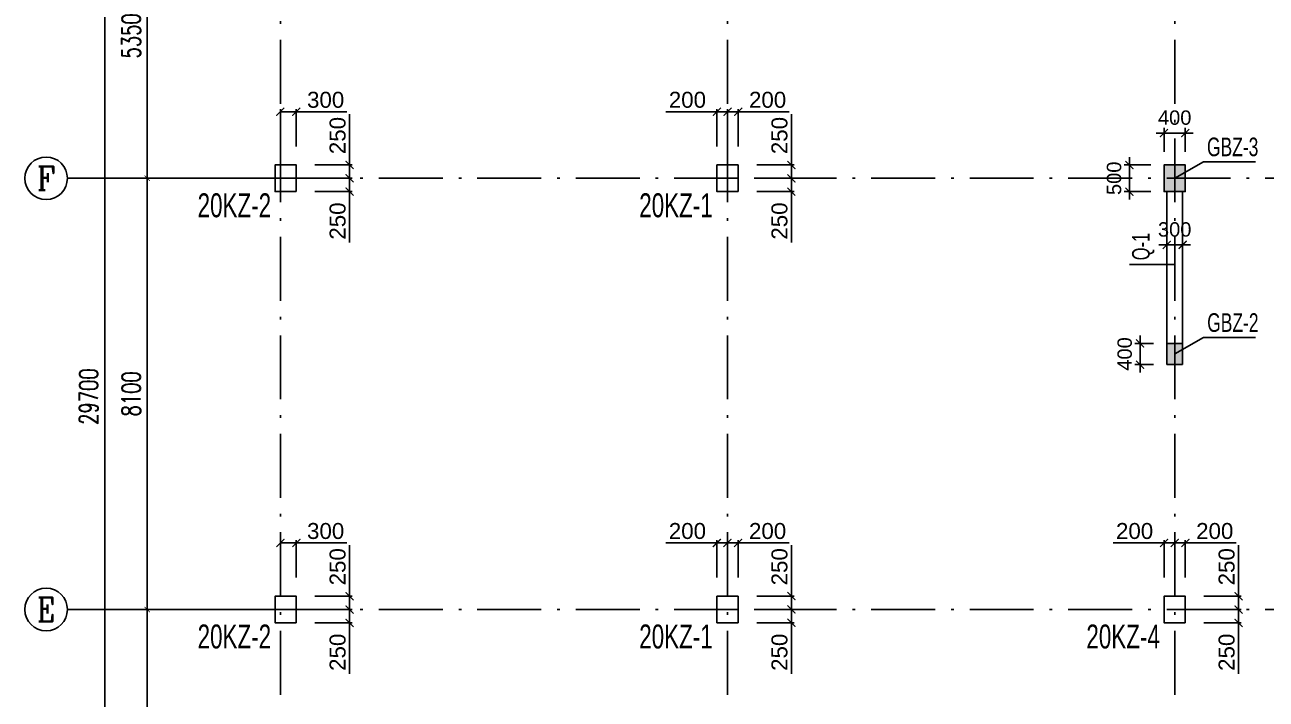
# Model space of a CAD drawing. Header units: millimetres. Extents: x -3831 to 465700, y 39900 to 106100.
# Drawn here: x 406800 to 430119, y 80766 to 93433 of the extents above; entities that cross this region are included whole.
import ezdxf
from ezdxf.enums import TextEntityAlignment as Align

# ---------------------------------------------------------------- set-up
doc = ezdxf.new("R2010")
doc.units = ezdxf.units.MM
doc.linetypes.add('线型2', pattern=[1850, 1200, -300, 50, -300])
for name, color, linetype in [('AXIS', 3, 'Continuous'), ('AXIS_TEXT', 7, 'Continuous'), ('BZ-name', 160, 'Continuous'), ('column_dim', 90, 'Continuous'), ('DOTE', 10, '线型2'), ('WALL-Beam', 80, 'Continuous'), ('wall_dim', 60, 'Continuous'), ('WALL_INFO', 130, 'Continuous')]:
    doc.layers.add(name, color=color, linetype=linetype)
for name, color, linetype, lineweight in [('S_Cl', 2, 'Continuous', 25), ('S_ColumFocus', 2, 'Continuous', 9), ('S_ConcWall', 3, 'Continuous', 25)]:
    doc.layers.add(name, color=color, linetype=linetype, lineweight=lineweight)
doc.styles.add('_TCH_AXIS', font='COMPLEX', dxfattribs={"bigfont": 'GBCBIG'})
doc.styles.add('_TCH_DIM_T3', font='SIMPLEX', dxfattribs={"width": 0.705882, "bigfont": 'GBCBIG'})
doc.styles.add('COMPLEX', font='COMPLEX')
doc.styles.get("Standard").update_dxf_attribs({"font": 'arial.ttf'})
doc.styles.add('xxxx', font='RIF.ttf')
doc.dimstyles.new('_TCH_ARCH&&100', dxfattribs={"dimtxt": 297.5, "dimasz": 100, "dimexe": 250, "dimexo": 300, "dimgap": 126.25, "dimtad": 1, "dimdec": 0, "dimzin": 0, "dimdsep": 46, "dimtxsty": '_TCH_DIM_T3', "dimblk": 'ARCHTICK', "dimcen": 0.09, "dimclrt": 7, "dimazin": 2, "dimtfac": 1, "dimtdec": 0, "dimtix": 1, "dimtmove": 2, "dimatfit": 3, "dimfxl": 100, "dimtolj": 1, "dimtzin": 0, "dimarcsym": 0})
doc.dimstyles.new('ISO-25', dxfattribs={"dimtxt": 2.5, "dimasz": 2.5, "dimexe": 1.25, "dimexo": 0.625, "dimtad": 1, "dimtxsty": 'Standard', "dimcen": 2.5, "dimadec": 0, "dimazin": 0, "dimtfac": 1, "dimtmove": 0, "dimatfit": 3, "dimfxl": 1, "dimarcsym": 0})

# ---------------------------------------------------------------- blocks, each defined once
blk = doc.blocks.new('_ArchTick')
at = {"color": 0, "linetype": 'ByBlock', "const_width": 0.15}
blk.add_lwpolyline([(-0.5, -0.5), (0.5, 0.5)], dxfattribs=at)
blk = doc.blocks.new('*D350')
at = {"layer": 'Defpoints', "color": 0, "transparency": 16777216}
for p in [(428600, 91400), (428200, 90800), (428600, 90800)]:
    blk.add_point(p, dxfattribs=at)
at = {"layer": 'wall_dim', "color": 0, "lineweight": -2, "transparency": 16777216}
for p, q in [((428200, 91050), (428200, 91499)), ((428600, 91050), (428600, 91499)), ((428200, 91400), (428050, 91400)), ((428200, 91400), (428600, 91400)), ((428600, 91400), (428750, 91400))]:
    blk.add_line(p, q, dxfattribs=at)
at = {"layer": 'wall_dim', "color": 0, "lineweight": -2, "transparency": 16777216, "xscale": 150, "yscale": 150, "zscale": 150}
blk.add_blockref('_ArchTick', (428200, 91400), dxfattribs=at)
at = {"layer": 'wall_dim', "color": 0, "lineweight": -2, "transparency": 16777216, "xscale": 150, "yscale": 150, "zscale": 150, "rotation": 180}
blk.add_blockref('_ArchTick', (428600, 91400), dxfattribs=at)
at = {"layer": 'wall_dim', "color": 7, "transparency": 16777216, "insert": (428400, 91688), "char_height": 270, "attachment_point": 5}
blk.add_mtext('400', dxfattribs=at)
blk = doc.blocks.new('*D351')
at = {"layer": 'Defpoints', "color": 0, "transparency": 16777216}
for p in [(427550, 90800), (428200, 90800), (428200, 90300)]:
    blk.add_point(p, dxfattribs=at)
at = {"layer": 'wall_dim', "color": 0, "lineweight": -2, "transparency": 16777216}
for p, q in [((427550, 90800), (427550, 90950)), ((427950, 90800), (427451, 90800)), ((427550, 90300), (427550, 90800)), ((427950, 90300), (427451, 90300)), ((427550, 90300), (427550, 90150))]:
    blk.add_line(p, q, dxfattribs=at)
at = {"layer": 'wall_dim', "color": 0, "lineweight": -2, "transparency": 16777216, "xscale": 150, "yscale": 150, "zscale": 150}
for p, rotation in [((427550, 90800), 270), ((427550, 90300), 90)]:
    blk.add_blockref('_ArchTick', p, dxfattribs=dict(at, rotation=rotation))
at = {"layer": 'wall_dim', "color": 7, "transparency": 16777216, "insert": (427262, 90550), "char_height": 270, "attachment_point": 5, "rotation": 90}
blk.add_mtext('500', dxfattribs=at)
blk = doc.blocks.new('*D352')
at = {"layer": 'Defpoints', "color": 0, "transparency": 16777216}
for p in [(428250, 89800), (428550, 89800), (428550, 89300)]:
    blk.add_point(p, dxfattribs=at)
at = {"layer": 'wall_dim', "color": 0, "lineweight": -2, "transparency": 16777216}
for p, q in [((428250, 89550), (428250, 89201)), ((428550, 89550), (428550, 89201)), ((428250, 89300), (428100, 89300)), ((428250, 89300), (428550, 89300)), ((428550, 89300), (428700, 89300))]:
    blk.add_line(p, q, dxfattribs=at)
at = {"layer": 'wall_dim', "color": 0, "lineweight": -2, "transparency": 16777216, "xscale": 150, "yscale": 150, "zscale": 150}
blk.add_blockref('_ArchTick', (428250, 89300), dxfattribs=at)
at = {"layer": 'wall_dim', "color": 0, "lineweight": -2, "transparency": 16777216, "xscale": 150, "yscale": 150, "zscale": 150, "rotation": 180}
blk.add_blockref('_ArchTick', (428550, 89300), dxfattribs=at)
at = {"layer": 'wall_dim', "color": 7, "transparency": 16777216, "insert": (428400, 89587.946794), "char_height": 270, "attachment_point": 5}
blk.add_mtext('300', dxfattribs=at)
blk = doc.blocks.new('*D353')
at = {"layer": 'Defpoints', "color": 0, "transparency": 16777216}
for p in [(428250, 87450), (427750, 87050), (428250, 87050)]:
    blk.add_point(p, dxfattribs=at)
at = {"layer": 'wall_dim', "color": 0, "lineweight": -2, "transparency": 16777216}
for p, q in [((428000, 87450), (427651, 87450)), ((427750, 87450), (427750, 87600)), ((427750, 87450), (427750, 87050)), ((428000, 87050), (427651, 87050)), ((427750, 87050), (427750, 86900))]:
    blk.add_line(p, q, dxfattribs=at)
at = {"layer": 'wall_dim', "color": 0, "lineweight": -2, "transparency": 16777216, "xscale": 150, "yscale": 150, "zscale": 150}
for p, rotation in [((427750, 87450), 270), ((427750, 87050), 90)]:
    blk.add_blockref('_ArchTick', p, dxfattribs=dict(at, rotation=rotation))
at = {"layer": 'wall_dim', "color": 7, "transparency": 16777216, "insert": (427462, 87250), "char_height": 270, "attachment_point": 5, "rotation": 90}
blk.add_mtext('400', dxfattribs=at)
blk = doc.blocks.new('*D492')
at = {"layer": 'AXIS', "color": 0, "lineweight": -2, "transparency": 16777216}
for p, q in [((411300, 82450), (408850, 82450)), ((409100, 77000), (409100, 82450)), ((411300, 77000), (408850, 77000))]:
    blk.add_line(p, q, dxfattribs=at)
at = {"layer": 'Defpoints', "color": 0, "transparency": 16777216}
for p in [(409100, 82450), (411600, 82450), (411600, 77000)]:
    blk.add_point(p, dxfattribs=at)
at = {"layer": 'AXIS', "color": 0, "lineweight": -2, "transparency": 16777216, "xscale": 100, "yscale": 100, "zscale": 100}
for p, rotation in [((409100, 82450), 90), ((409100, 77000), 270)]:
    blk.add_blockref('_ArchTick', p, dxfattribs=dict(at, rotation=rotation))
at = {"layer": 'AXIS', "color": 7, "transparency": 16777216, "insert": (408798.75, 79725), "char_height": 350, "attachment_point": 5, "rotation": 90, "style": '_TCH_DIM_T3'}
blk.add_mtext('\\A1;5450', dxfattribs=at)
blk = doc.blocks.new('*D493')
at = {"layer": 'AXIS', "color": 0, "lineweight": -2, "transparency": 16777216}
for p, q in [((411300, 90550), (408850, 90550)), ((409100, 82450), (409100, 90550)), ((411300, 82450), (408850, 82450))]:
    blk.add_line(p, q, dxfattribs=at)
at = {"layer": 'Defpoints', "color": 0, "transparency": 16777216}
for p in [(409100, 90550), (411600, 90550), (411600, 82450)]:
    blk.add_point(p, dxfattribs=at)
at = {"layer": 'AXIS', "color": 0, "lineweight": -2, "transparency": 16777216, "xscale": 100, "yscale": 100, "zscale": 100}
for p, rotation in [((409100, 90550), 90), ((409100, 82450), 270)]:
    blk.add_blockref('_ArchTick', p, dxfattribs=dict(at, rotation=rotation))
at = {"layer": 'AXIS', "color": 7, "transparency": 16777216, "insert": (408798.75, 86500), "char_height": 350, "attachment_point": 5, "rotation": 90, "style": '_TCH_DIM_T3'}
blk.add_mtext('\\A1;8100', dxfattribs=at)
blk = doc.blocks.new('*D494')
at = {"layer": 'AXIS', "color": 0, "lineweight": -2, "transparency": 16777216}
for p, q in [((411300, 95900.24988), (408850, 95900.24988)), ((409100, 90550), (409100, 95900.24988)), ((411300, 90550), (408850, 90550))]:
    blk.add_line(p, q, dxfattribs=at)
at = {"layer": 'Defpoints', "color": 0, "transparency": 16777216}
for p in [(409100, 95900.24988), (411600, 95900.24988), (411600, 90550)]:
    blk.add_point(p, dxfattribs=at)
at = {"layer": 'AXIS', "color": 0, "lineweight": -2, "transparency": 16777216, "xscale": 100, "yscale": 100, "zscale": 100}
for p, rotation in [((409100, 95900.24988), 90), ((409100, 90550), 270)]:
    blk.add_blockref('_ArchTick', p, dxfattribs=dict(at, rotation=rotation))
at = {"layer": 'AXIS', "color": 7, "transparency": 16777216, "insert": (408798.75, 93225.12494), "char_height": 350, "attachment_point": 5, "rotation": 90, "style": '_TCH_DIM_T3'}
blk.add_mtext('\\A1;5350', dxfattribs=at)
blk = doc.blocks.new('*D485')
at = {"layer": 'AXIS', "color": 0, "lineweight": -2, "transparency": 16777216}
for p, q in [((411300, 101300), (408050, 101300)), ((408300, 71600), (408300, 101300)), ((411300, 71600), (408050, 71600))]:
    blk.add_line(p, q, dxfattribs=at)
at = {"layer": 'Defpoints', "color": 0, "transparency": 16777216}
for p in [(408300, 101300), (411600, 101300), (411600, 71600)]:
    blk.add_point(p, dxfattribs=at)
at = {"layer": 'AXIS', "color": 0, "lineweight": -2, "transparency": 16777216, "xscale": 100, "yscale": 100, "zscale": 100}
for p, rotation in [((408300, 101300), 90), ((408300, 71600), 270)]:
    blk.add_blockref('_ArchTick', p, dxfattribs=dict(at, rotation=rotation))
at = {"layer": 'AXIS', "color": 7, "transparency": 16777216, "insert": (407999, 86450), "char_height": 350, "attachment_point": 5, "rotation": 90, "style": '_TCH_DIM_T3'}
blk.add_mtext('\\A1;29700', dxfattribs=at)
blk = doc.blocks.new('_AXISO')
blk.add_circle((0, 0), 0.5)
at = {"layer": 'AXIS_TEXT', "style": 'COMPLEX', "width": 1.041667}
blk.add_attdef('A', text='', height=0.56, dxfattribs=at).set_placement((-0.25, -0.28), (0.25, -0.28), align=Align.FIT)
blk = doc.blocks.new('*D2252')
at = {"layer": 'column_dim', "color": 0, "lineweight": -2, "transparency": 16777216}
for p, q in [((428950, 82450), (429650, 82450)), ((429600, 82450), (429600, 82200)), ((428950, 82200), (429650, 82200)), ((429600, 82200), (429600, 81243))]:
    blk.add_line(p, q, dxfattribs=at)
at = {"layer": 'Defpoints', "color": 0, "transparency": 16777216}
for p in [(428600, 82450), (429600, 82450), (428600, 82200)]:
    blk.add_point(p, dxfattribs=at)
at = {"layer": 'column_dim', "color": 0, "lineweight": -2, "transparency": 16777216, "xscale": 150, "yscale": 150, "zscale": 150}
for p, rotation in [((429600, 82450), 90), ((429600, 82200), 270)]:
    blk.add_blockref('_ArchTick', p, dxfattribs=dict(at, rotation=rotation))
at = {"layer": 'column_dim', "color": 7, "transparency": 16777216, "insert": (429377, 81647), "char_height": 300, "attachment_point": 5, "rotation": 90}
blk.add_mtext('250', dxfattribs=at)
blk = doc.blocks.new('*D2253')
at = {"layer": 'column_dim', "color": 0, "lineweight": -2, "transparency": 16777216}
for p, q in [((429600, 82700), (429600, 83657)), ((428950, 82700), (429650, 82700)), ((429600, 82450), (429600, 82700)), ((428950, 82450), (429650, 82450))]:
    blk.add_line(p, q, dxfattribs=at)
at = {"layer": 'Defpoints', "color": 0, "transparency": 16777216}
for p in [(428600, 82700), (428600, 82450), (429600, 82450)]:
    blk.add_point(p, dxfattribs=at)
at = {"layer": 'column_dim', "color": 0, "lineweight": -2, "transparency": 16777216, "xscale": 150, "yscale": 150, "zscale": 150}
for p, rotation in [((429600, 82700), 90), ((429600, 82450), 270)]:
    blk.add_blockref('_ArchTick', p, dxfattribs=dict(at, rotation=rotation))
at = {"layer": 'column_dim', "color": 7, "transparency": 16777216, "insert": (429377, 83253), "char_height": 300, "attachment_point": 5, "rotation": 90}
blk.add_mtext('250', dxfattribs=at)
blk = doc.blocks.new('*D2254')
at = {"layer": 'column_dim', "color": 0, "lineweight": -2, "transparency": 16777216}
for p, q in [((428400, 83050), (428400, 83750)), ((428600, 83050), (428600, 83750)), ((428400, 83700), (428600, 83700)), ((428600, 83700), (429557, 83700))]:
    blk.add_line(p, q, dxfattribs=at)
at = {"layer": 'Defpoints', "color": 0, "transparency": 16777216}
for p in [(428400, 83700), (428400, 82700), (428600, 82700)]:
    blk.add_point(p, dxfattribs=at)
at = {"layer": 'column_dim', "color": 0, "lineweight": -2, "transparency": 16777216, "xscale": 150, "yscale": 150, "zscale": 150, "rotation": 180}
blk.add_blockref('_ArchTick', (428400, 83700), dxfattribs=at)
at = {"layer": 'column_dim', "color": 0, "lineweight": -2, "transparency": 16777216, "xscale": 150, "yscale": 150, "zscale": 150}
blk.add_blockref('_ArchTick', (428600, 83700), dxfattribs=at)
at = {"layer": 'column_dim', "color": 7, "transparency": 16777216, "insert": (429153, 83923), "char_height": 300, "attachment_point": 5}
blk.add_mtext('200', dxfattribs=at)
blk = doc.blocks.new('*D2255')
at = {"layer": 'column_dim', "color": 0, "lineweight": -2, "transparency": 16777216}
for p, q in [((428200, 83050), (428200, 83750)), ((428400, 83050), (428400, 83750)), ((428200, 83700), (427243, 83700)), ((428400, 83700), (428200, 83700))]:
    blk.add_line(p, q, dxfattribs=at)
at = {"layer": 'Defpoints', "color": 0, "transparency": 16777216}
for p in [(428400, 83700), (428200, 82700), (428400, 82700)]:
    blk.add_point(p, dxfattribs=at)
at = {"layer": 'column_dim', "color": 0, "lineweight": -2, "transparency": 16777216, "xscale": 150, "yscale": 150, "zscale": 150, "rotation": 180}
blk.add_blockref('_ArchTick', (428200, 83700), dxfattribs=at)
at = {"layer": 'column_dim', "color": 0, "lineweight": -2, "transparency": 16777216, "xscale": 150, "yscale": 150, "zscale": 150}
blk.add_blockref('_ArchTick', (428400, 83700), dxfattribs=at)
at = {"layer": 'column_dim', "color": 7, "transparency": 16777216, "insert": (427647, 83923), "char_height": 300, "attachment_point": 5}
blk.add_mtext('200', dxfattribs=at)
blk = doc.blocks.new('*D2272')
at = {"layer": 'column_dim', "color": 0, "lineweight": -2, "transparency": 16777216}
for p, q in [((420550, 90550), (421250, 90550)), ((421200, 90550), (421200, 90300)), ((420550, 90300), (421250, 90300)), ((421200, 90300), (421200, 89343))]:
    blk.add_line(p, q, dxfattribs=at)
at = {"layer": 'Defpoints', "color": 0, "transparency": 16777216}
for p in [(420200, 90550), (421200, 90550), (420200, 90300)]:
    blk.add_point(p, dxfattribs=at)
at = {"layer": 'column_dim', "color": 0, "lineweight": -2, "transparency": 16777216, "xscale": 150, "yscale": 150, "zscale": 150}
for p, rotation in [((421200, 90550), 90), ((421200, 90300), 270)]:
    blk.add_blockref('_ArchTick', p, dxfattribs=dict(at, rotation=rotation))
at = {"layer": 'column_dim', "color": 7, "transparency": 16777216, "insert": (420977, 89747), "char_height": 300, "attachment_point": 5, "rotation": 90}
blk.add_mtext('250', dxfattribs=at)
blk = doc.blocks.new('*D2273')
at = {"layer": 'column_dim', "color": 0, "lineweight": -2, "transparency": 16777216}
for p, q in [((421200, 90800), (421200, 91757)), ((420550, 90800), (421250, 90800)), ((421200, 90550), (421200, 90800)), ((420550, 90550), (421250, 90550))]:
    blk.add_line(p, q, dxfattribs=at)
at = {"layer": 'Defpoints', "color": 0, "transparency": 16777216}
for p in [(420200, 90800), (420200, 90550), (421200, 90550)]:
    blk.add_point(p, dxfattribs=at)
at = {"layer": 'column_dim', "color": 0, "lineweight": -2, "transparency": 16777216, "xscale": 150, "yscale": 150, "zscale": 150}
for p, rotation in [((421200, 90800), 90), ((421200, 90550), 270)]:
    blk.add_blockref('_ArchTick', p, dxfattribs=dict(at, rotation=rotation))
at = {"layer": 'column_dim', "color": 7, "transparency": 16777216, "insert": (420977, 91353), "char_height": 300, "attachment_point": 5, "rotation": 90}
blk.add_mtext('250', dxfattribs=at)
blk = doc.blocks.new('*D2274')
at = {"layer": 'column_dim', "color": 0, "lineweight": -2, "transparency": 16777216}
for p, q in [((420000, 91150), (420000, 91850)), ((420000, 91800), (420200, 91800)), ((420200, 91150), (420200, 91850)), ((420200, 91800), (421157, 91800))]:
    blk.add_line(p, q, dxfattribs=at)
at = {"layer": 'Defpoints', "color": 0, "transparency": 16777216}
for p in [(420000, 91800), (420000, 90800), (420200, 90800)]:
    blk.add_point(p, dxfattribs=at)
at = {"layer": 'column_dim', "color": 0, "lineweight": -2, "transparency": 16777216, "xscale": 150, "yscale": 150, "zscale": 150, "rotation": 180}
blk.add_blockref('_ArchTick', (420000, 91800), dxfattribs=at)
at = {"layer": 'column_dim', "color": 0, "lineweight": -2, "transparency": 16777216, "xscale": 150, "yscale": 150, "zscale": 150}
blk.add_blockref('_ArchTick', (420200, 91800), dxfattribs=at)
at = {"layer": 'column_dim', "color": 7, "transparency": 16777216, "insert": (420753, 92023), "char_height": 300, "attachment_point": 5}
blk.add_mtext('200', dxfattribs=at)
blk = doc.blocks.new('*D2275')
at = {"layer": 'column_dim', "color": 0, "lineweight": -2, "transparency": 16777216}
for p, q in [((419800, 91800), (418843, 91800)), ((419800, 91150), (419800, 91850)), ((420000, 91800), (419800, 91800)), ((420000, 91150), (420000, 91850))]:
    blk.add_line(p, q, dxfattribs=at)
at = {"layer": 'Defpoints', "color": 0, "transparency": 16777216}
for p in [(420000, 91800), (419800, 90800), (420000, 90800)]:
    blk.add_point(p, dxfattribs=at)
at = {"layer": 'column_dim', "color": 0, "lineweight": -2, "transparency": 16777216, "xscale": 150, "yscale": 150, "zscale": 150, "rotation": 180}
blk.add_blockref('_ArchTick', (419800, 91800), dxfattribs=at)
at = {"layer": 'column_dim', "color": 0, "lineweight": -2, "transparency": 16777216, "xscale": 150, "yscale": 150, "zscale": 150}
blk.add_blockref('_ArchTick', (420000, 91800), dxfattribs=at)
at = {"layer": 'column_dim', "color": 7, "transparency": 16777216, "insert": (419247, 92023), "char_height": 300, "attachment_point": 5}
blk.add_mtext('200', dxfattribs=at)
blk = doc.blocks.new('*D2276')
at = {"layer": 'column_dim', "color": 0, "lineweight": -2, "transparency": 16777216}
for p, q in [((420550, 82450), (421250, 82450)), ((421200, 82450), (421200, 82200)), ((420550, 82200), (421250, 82200)), ((421200, 82200), (421200, 81243))]:
    blk.add_line(p, q, dxfattribs=at)
at = {"layer": 'Defpoints', "color": 0, "transparency": 16777216}
for p in [(420200, 82450), (421200, 82450), (420200, 82200)]:
    blk.add_point(p, dxfattribs=at)
at = {"layer": 'column_dim', "color": 0, "lineweight": -2, "transparency": 16777216, "xscale": 150, "yscale": 150, "zscale": 150}
for p, rotation in [((421200, 82450), 90), ((421200, 82200), 270)]:
    blk.add_blockref('_ArchTick', p, dxfattribs=dict(at, rotation=rotation))
at = {"layer": 'column_dim', "color": 7, "transparency": 16777216, "insert": (420977, 81647), "char_height": 300, "attachment_point": 5, "rotation": 90}
blk.add_mtext('250', dxfattribs=at)
blk = doc.blocks.new('*D2277')
at = {"layer": 'column_dim', "color": 0, "lineweight": -2, "transparency": 16777216}
for p, q in [((421200, 82700), (421200, 83657)), ((420550, 82700), (421250, 82700)), ((421200, 82450), (421200, 82700)), ((420550, 82450), (421250, 82450))]:
    blk.add_line(p, q, dxfattribs=at)
at = {"layer": 'Defpoints', "color": 0, "transparency": 16777216}
for p in [(420200, 82700), (420200, 82450), (421200, 82450)]:
    blk.add_point(p, dxfattribs=at)
at = {"layer": 'column_dim', "color": 0, "lineweight": -2, "transparency": 16777216, "xscale": 150, "yscale": 150, "zscale": 150}
for p, rotation in [((421200, 82700), 90), ((421200, 82450), 270)]:
    blk.add_blockref('_ArchTick', p, dxfattribs=dict(at, rotation=rotation))
at = {"layer": 'column_dim', "color": 7, "transparency": 16777216, "insert": (420977, 83253), "char_height": 300, "attachment_point": 5, "rotation": 90}
blk.add_mtext('250', dxfattribs=at)
blk = doc.blocks.new('*D2278')
at = {"layer": 'column_dim', "color": 0, "lineweight": -2, "transparency": 16777216}
for p, q in [((420000, 83050), (420000, 83750)), ((420200, 83050), (420200, 83750)), ((420000, 83700), (420200, 83700)), ((420200, 83700), (421157, 83700))]:
    blk.add_line(p, q, dxfattribs=at)
at = {"layer": 'Defpoints', "color": 0, "transparency": 16777216}
for p in [(420000, 83700), (420000, 82700), (420200, 82700)]:
    blk.add_point(p, dxfattribs=at)
at = {"layer": 'column_dim', "color": 0, "lineweight": -2, "transparency": 16777216, "xscale": 150, "yscale": 150, "zscale": 150, "rotation": 180}
blk.add_blockref('_ArchTick', (420000, 83700), dxfattribs=at)
at = {"layer": 'column_dim', "color": 0, "lineweight": -2, "transparency": 16777216, "xscale": 150, "yscale": 150, "zscale": 150}
blk.add_blockref('_ArchTick', (420200, 83700), dxfattribs=at)
at = {"layer": 'column_dim', "color": 7, "transparency": 16777216, "insert": (420753, 83923), "char_height": 300, "attachment_point": 5}
blk.add_mtext('200', dxfattribs=at)
blk = doc.blocks.new('*D2279')
at = {"layer": 'column_dim', "color": 0, "lineweight": -2, "transparency": 16777216}
for p, q in [((419800, 83050), (419800, 83750)), ((420000, 83050), (420000, 83750)), ((419800, 83700), (418843, 83700)), ((420000, 83700), (419800, 83700))]:
    blk.add_line(p, q, dxfattribs=at)
at = {"layer": 'Defpoints', "color": 0, "transparency": 16777216}
for p in [(420000, 83700), (419800, 82700), (420000, 82700)]:
    blk.add_point(p, dxfattribs=at)
at = {"layer": 'column_dim', "color": 0, "lineweight": -2, "transparency": 16777216, "xscale": 150, "yscale": 150, "zscale": 150, "rotation": 180}
blk.add_blockref('_ArchTick', (419800, 83700), dxfattribs=at)
at = {"layer": 'column_dim', "color": 0, "lineweight": -2, "transparency": 16777216, "xscale": 150, "yscale": 150, "zscale": 150}
blk.add_blockref('_ArchTick', (420000, 83700), dxfattribs=at)
at = {"layer": 'column_dim', "color": 7, "transparency": 16777216, "insert": (419247, 83923), "char_height": 300, "attachment_point": 5}
blk.add_mtext('200', dxfattribs=at)
blk = doc.blocks.new('*D2291')
at = {"layer": 'column_dim', "color": 0, "lineweight": -2, "transparency": 16777216}
for p, q in [((412250, 90550), (412950, 90550)), ((412900, 90550), (412900, 90300)), ((412250, 90300), (412950, 90300)), ((412900, 90300), (412900, 89343))]:
    blk.add_line(p, q, dxfattribs=at)
at = {"layer": 'Defpoints', "color": 0, "transparency": 16777216}
for p in [(411900, 90550), (412900, 90550), (411900, 90300)]:
    blk.add_point(p, dxfattribs=at)
at = {"layer": 'column_dim', "color": 0, "lineweight": -2, "transparency": 16777216, "xscale": 150, "yscale": 150, "zscale": 150}
for p, rotation in [((412900, 90550), 90), ((412900, 90300), 270)]:
    blk.add_blockref('_ArchTick', p, dxfattribs=dict(at, rotation=rotation))
at = {"layer": 'column_dim', "color": 7, "transparency": 16777216, "insert": (412677, 89747), "char_height": 300, "attachment_point": 5, "rotation": 90}
blk.add_mtext('250', dxfattribs=at)
blk = doc.blocks.new('*D2292')
at = {"layer": 'column_dim', "color": 0, "lineweight": -2, "transparency": 16777216}
for p, q in [((412900, 90800), (412900, 91757)), ((412250, 90800), (412950, 90800)), ((412900, 90550), (412900, 90800)), ((412250, 90550), (412950, 90550))]:
    blk.add_line(p, q, dxfattribs=at)
at = {"layer": 'Defpoints', "color": 0, "transparency": 16777216}
for p in [(411900, 90800), (411900, 90550), (412900, 90550)]:
    blk.add_point(p, dxfattribs=at)
at = {"layer": 'column_dim', "color": 0, "lineweight": -2, "transparency": 16777216, "xscale": 150, "yscale": 150, "zscale": 150}
for p, rotation in [((412900, 90800), 90), ((412900, 90550), 270)]:
    blk.add_blockref('_ArchTick', p, dxfattribs=dict(at, rotation=rotation))
at = {"layer": 'column_dim', "color": 7, "transparency": 16777216, "insert": (412677, 91353), "char_height": 300, "attachment_point": 5, "rotation": 90}
blk.add_mtext('250', dxfattribs=at)
blk = doc.blocks.new('*D2293')
at = {"layer": 'column_dim', "color": 0, "lineweight": -2, "transparency": 16777216}
for p, q in [((411600, 91150), (411600, 91850)), ((411600, 91800), (411900, 91800)), ((411900, 91150), (411900, 91850)), ((411900, 91800), (412852, 91800))]:
    blk.add_line(p, q, dxfattribs=at)
at = {"layer": 'Defpoints', "color": 0, "transparency": 16777216}
for p in [(411600, 91800), (411600, 90800), (411900, 90800)]:
    blk.add_point(p, dxfattribs=at)
at = {"layer": 'column_dim', "color": 0, "lineweight": -2, "transparency": 16777216, "xscale": 150, "yscale": 150, "zscale": 150, "rotation": 180}
blk.add_blockref('_ArchTick', (411600, 91800), dxfattribs=at)
at = {"layer": 'column_dim', "color": 0, "lineweight": -2, "transparency": 16777216, "xscale": 150, "yscale": 150, "zscale": 150}
blk.add_blockref('_ArchTick', (411900, 91800), dxfattribs=at)
at = {"layer": 'column_dim', "color": 7, "transparency": 16777216, "insert": (412451, 92023), "char_height": 300, "attachment_point": 5}
blk.add_mtext('300', dxfattribs=at)
blk = doc.blocks.new('*D2294')
at = {"layer": 'column_dim', "color": 0, "lineweight": -2, "transparency": 16777216}
for p, q in [((412250, 82450), (412950, 82450)), ((412900, 82450), (412900, 82200)), ((412250, 82200), (412950, 82200)), ((412900, 82200), (412900, 81243))]:
    blk.add_line(p, q, dxfattribs=at)
at = {"layer": 'Defpoints', "color": 0, "transparency": 16777216}
for p in [(411900, 82450), (412900, 82450), (411900, 82200)]:
    blk.add_point(p, dxfattribs=at)
at = {"layer": 'column_dim', "color": 0, "lineweight": -2, "transparency": 16777216, "xscale": 150, "yscale": 150, "zscale": 150}
for p, rotation in [((412900, 82450), 90), ((412900, 82200), 270)]:
    blk.add_blockref('_ArchTick', p, dxfattribs=dict(at, rotation=rotation))
at = {"layer": 'column_dim', "color": 7, "transparency": 16777216, "insert": (412677, 81647), "char_height": 300, "attachment_point": 5, "rotation": 90}
blk.add_mtext('250', dxfattribs=at)
blk = doc.blocks.new('*D2295')
at = {"layer": 'column_dim', "color": 0, "lineweight": -2, "transparency": 16777216}
for p, q in [((412900, 82700), (412900, 83657)), ((412250, 82700), (412950, 82700)), ((412900, 82450), (412900, 82700)), ((412250, 82450), (412950, 82450))]:
    blk.add_line(p, q, dxfattribs=at)
at = {"layer": 'Defpoints', "color": 0, "transparency": 16777216}
for p in [(411900, 82700), (411900, 82450), (412900, 82450)]:
    blk.add_point(p, dxfattribs=at)
at = {"layer": 'column_dim', "color": 0, "lineweight": -2, "transparency": 16777216, "xscale": 150, "yscale": 150, "zscale": 150}
for p, rotation in [((412900, 82700), 90), ((412900, 82450), 270)]:
    blk.add_blockref('_ArchTick', p, dxfattribs=dict(at, rotation=rotation))
at = {"layer": 'column_dim', "color": 7, "transparency": 16777216, "insert": (412677, 83253), "char_height": 300, "attachment_point": 5, "rotation": 90}
blk.add_mtext('250', dxfattribs=at)
blk = doc.blocks.new('*D2296')
at = {"layer": 'column_dim', "color": 0, "lineweight": -2, "transparency": 16777216}
for p, q in [((411600, 83050), (411600, 83750)), ((411900, 83050), (411900, 83750)), ((411600, 83700), (411900, 83700)), ((411900, 83700), (412852, 83700))]:
    blk.add_line(p, q, dxfattribs=at)
at = {"layer": 'Defpoints', "color": 0, "transparency": 16777216}
for p in [(411600, 83700), (411600, 82700), (411900, 82700)]:
    blk.add_point(p, dxfattribs=at)
at = {"layer": 'column_dim', "color": 0, "lineweight": -2, "transparency": 16777216, "xscale": 150, "yscale": 150, "zscale": 150, "rotation": 180}
blk.add_blockref('_ArchTick', (411600, 83700), dxfattribs=at)
at = {"layer": 'column_dim', "color": 0, "lineweight": -2, "transparency": 16777216, "xscale": 150, "yscale": 150, "zscale": 150}
blk.add_blockref('_ArchTick', (411900, 83700), dxfattribs=at)
at = {"layer": 'column_dim', "color": 7, "transparency": 16777216, "insert": (412451, 83923), "char_height": 300, "attachment_point": 5}
blk.add_mtext('300', dxfattribs=at)

msp = doc.modelspace()

# ---------------------------------------------------------------- hatches: boundary and pattern name
at = {"layer": 'WALL-Beam', "true_color": 0x636466}
h = msp.add_hatch(color=251, dxfattribs=at)
h.dxf.hatch_style = 1
h.paths.add_polyline_path([(428250, 90300), (428600, 90300), (428600, 90800), (428200, 90800), (428200, 90300)])
h = msp.add_hatch(color=251, dxfattribs=at)
h.dxf.hatch_style = 1
h.paths.add_polyline_path([(428550, 87450), (428250, 87450), (428250, 87050), (428550, 87050)])

# ---------------------------------------------------------------- linework, layer by layer
at = {"layer": 'AXIS'}
for p, q in [((411600, 90550), (407600, 90550)), ((411600, 82450), (407600, 82450))]:
    msp.add_line(p, q, dxfattribs=at)
at = {"layer": 'BZ-name'}
for points in [[(428400, 90550), (428941.26562, 90862.5), (429916.26562, 90862.5)], [(428400, 87250), (428941.26562, 87562.5), (429916.26562, 87562.5)]]:
    msp.add_lwpolyline(points, dxfattribs=at)
at = {"layer": 'DOTE'}
for p, q in [((411600, 71600), (411600, 101300)), ((420000, 71600), (420000, 101300)), ((428400, 71600), (428400, 101300)), ((411600, 90550), (431400, 90550)), ((411600, 82450), (460900, 82450))]:
    msp.add_line(p, q, dxfattribs=at)
at = {"layer": 'S_Cl'}
for points in [[(411900, 90300), (411900, 90800), (411500, 90800), (411500, 90300)], [(420200, 90300), (420200, 90800), (419800, 90800), (419800, 90300)], [(411900, 82200), (411900, 82700), (411500, 82700), (411500, 82200)], [(420200, 82200), (420200, 82700), (419800, 82700), (419800, 82200)], [(428600, 82200), (428600, 82700), (428200, 82700), (428200, 82200)]]:
    msp.add_lwpolyline(points, close=True, dxfattribs=at)
at = {"layer": 'S_ConcWall'}
for p, q in [((428250, 90300), (428250, 87050)), ((428550, 87050), (428550, 90300)), ((428250, 87450), (428550, 87450)), ((428250, 87050), (428550, 87050))]:
    msp.add_line(p, q, dxfattribs=at)
msp.add_lwpolyline([(428250, 90300), (428600, 90300), (428600, 90800), (428200, 90800), (428200, 90300), (428250, 90300)], dxfattribs=at)
at = {"layer": 'WALL_INFO'}
msp.add_line((428400, 88930), (427550, 88930), dxfattribs=at)

# ---------------------------------------------------------------- block references
at = {"layer": 'AXIS'}
ref = msp.add_blockref('_AXISO', (407200, 90550), dxfattribs=dict(at, xscale=800, yscale=800, zscale=800))
ref.add_attrib('A', 'F', dxfattribs={"layer": 'AXIS_TEXT', "height": 445.44176, "style": '_TCH_AXIS'}).set_placement((407030.3079, 90327.27912), (407369.6921, 90327.27912), align=Align.FIT)
ref = msp.add_blockref('_AXISO', (407200, 82450), dxfattribs=dict(at, xscale=800, yscale=800, zscale=800))
ref.add_attrib('A', 'E', dxfattribs={"layer": 'AXIS_TEXT', "height": 445.44176, "style": '_TCH_AXIS'}).set_placement((407030.3079, 82227.27912), (407369.6921, 82227.27912), align=Align.FIT)

# ---------------------------------------------------------------- texts
at = {"layer": 'BZ-name', "char_height": 350, "attachment_point": 5, "style": 'xxxx'}
for s, insert, width in [('{\\W0.7;GBZ-3}', (429489.14062, 91137.5), 854.25), ('{\\W0.7;GBZ-2}', (429493.32812, 87837.5), 845.875)]:
    msp.add_mtext(s, dxfattribs=dict(at, insert=insert, width=width))
at = {"layer": 'S_ColumFocus', "char_height": 450, "attachment_point": 5, "style": 'xxxx'}
for s, insert, width in [('\\W0.7000;20KZ-2', (410736.00203, 90040.03878), 1013.375), ('{\\W0.7;20KZ-1}', (419031.81453, 90040.03878), 1005), ('\\W0.7000;20KZ-2', (410736.00203, 81940.03878), 1013.375), ('{\\W0.7;20KZ-1}', (419031.81453, 81940.03878), 1005), ('{\\W0.7;20KZ-4}', (427431.81453, 81940.03878), 1005)]:
    msp.add_mtext(s, dxfattribs=dict(at, insert=insert, width=width))
at = {"layer": 'WALL_INFO', "insert": (427600, 89010), "char_height": 330, "width": 206.3338065, "attachment_point": 1, "rotation": 89.999998465, "style": 'xxxx'}
msp.add_mtext('\\W0.7000;Q-1', dxfattribs=at)

# ---------------------------------------------------------------- dimensions: what is measured, and where the dimension line sits
at = {"layer": 'AXIS'}
for p1, p2, distance, picture, middle in [((411600, 71600), (411600, 101300.30933), 3300, '*D485', (407998.75, 86450.15466)), ((411600, 90550), (411600, 95900.24988), 2500, '*D494', (408798.75, 93225.12494)), ((411600, 82450), (411600, 90550), 2500, '*D493', (408798.75, 86500)), ((411600, 77000), (411600, 82450), 2500, '*D492', (408798.75, 79725))]:
    dim = msp.add_aligned_dim(p1=p1, p2=p2, distance=distance, dimstyle='_TCH_ARCH&&100', override={"dimtxt": 350}, dxfattribs=at)
    dim.commit()
    dim.dimension.update_dxf_attribs({"geometry": picture, "text_midpoint": middle})
at = {"layer": 'column_dim'}
for p1, p2, distance, picture, middle in [((411900, 90800), (411600, 90800), -1000, '*D2293', (412450.79809, 92023.27422)), ((419800, 90800), (420000, 90800), 1000, '*D2275', (419246.54161, 92023.1719)), ((420200, 90800), (420000, 90800), -1000, '*D2274', (420753.45839, 92023.1719)), ((411900, 90800), (411900, 90550), 1000, '*D2292', (412676.8281, 91353.45839)), ((420200, 90800), (420200, 90550), 1000, '*D2273', (420976.8281, 91353.45839)), ((411900, 90300), (411900, 90550), -1000, '*D2291', (412676.8281, 89746.54161)), ((420200, 90300), (420200, 90550), -1000, '*D2272', (420976.8281, 89746.54161)), ((411900, 82700), (411600, 82700), -1000, '*D2296', (412450.79809, 83923.27422)), ((419800, 82700), (420000, 82700), 1000, '*D2279', (419246.54161, 83923.1719)), ((420200, 82700), (420000, 82700), -1000, '*D2278', (420753.45839, 83923.1719)), ((428200, 82700), (428400, 82700), 1000, '*D2255', (427646.54161, 83923.1719)), ((428600, 82700), (428400, 82700), -1000, '*D2254', (429153.45839, 83923.1719)), ((411900, 82700), (411900, 82450), 1000, '*D2295', (412676.8281, 83253.45839)), ((420200, 82700), (420200, 82450), 1000, '*D2277', (420976.8281, 83253.45839)), ((428600, 82700), (428600, 82450), 1000, '*D2253', (429376.8281, 83253.45839)), ((411900, 82200), (411900, 82450), -1000, '*D2294', (412676.8281, 81646.54161)), ((420200, 82200), (420200, 82450), -1000, '*D2276', (420976.8281, 81646.54161)), ((428600, 82200), (428600, 82450), -1000, '*D2252', (429376.8281, 81646.54161))]:
    dim = msp.add_aligned_dim(p1=p1, p2=p2, distance=distance, dimstyle='ISO-25', override={"dimtxt": 300, "dimasz": 150, "dimexe": 50, "dimexo": 350, "dimgap": 70, "dimjust": 1, "dimblk1": 'ArchTick', "dimblk2": 'ArchTick', "dimsah": 1, "dimclrt": 7}, dxfattribs=at)
    dim.commit()
    dim.dimension.update_dxf_attribs({"geometry": picture, "text_midpoint": middle})
at = {"layer": 'wall_dim'}
for base, p1, p2, picture, middle in [((428600, 91400), (428200, 90800), (428600, 90800), '*D350', (428400, 91687.85471)), ((428550, 89300), (428250, 89800), (428550, 89800), '*D352', (428400, 89587.94679))]:
    dim = msp.add_linear_dim(base=base, p1=p1, p2=p2, dimstyle='ISO-25', override={"dimtxt": 270, "dimasz": 150, "dimexe": 99, "dimexo": 250, "dimgap": 150, "dimblk1": 'ArchTick', "dimblk2": 'ArchTick', "dimsah": 1, "dimclrt": 7, "dimtix": 1, "dimtofl": 1, "dimtmove": 2}, dxfattribs=at)
    dim.commit()
    dim.dimension.update_dxf_attribs({"geometry": picture, "text_midpoint": middle})
for base, p1, p2, picture, middle in [((427550, 90800), (428200, 90300), (428200, 90800), '*D351', (427262.14529, 90550)), ((427750, 87050), (428250, 87450), (428250, 87050), '*D353', (427462.14529, 87250))]:
    dim = msp.add_linear_dim(base=base, p1=p1, p2=p2, angle=90, dimstyle='ISO-25', override={"dimtxt": 270, "dimasz": 150, "dimexe": 99, "dimexo": 250, "dimgap": 150, "dimblk1": 'ArchTick', "dimblk2": 'ArchTick', "dimsah": 1, "dimclrt": 7, "dimtix": 1, "dimtofl": 1, "dimtmove": 2}, dxfattribs=at)
    dim.commit()
    dim.dimension.update_dxf_attribs({"geometry": picture, "text_midpoint": middle})

doc.saveas('drawing.dxf')
